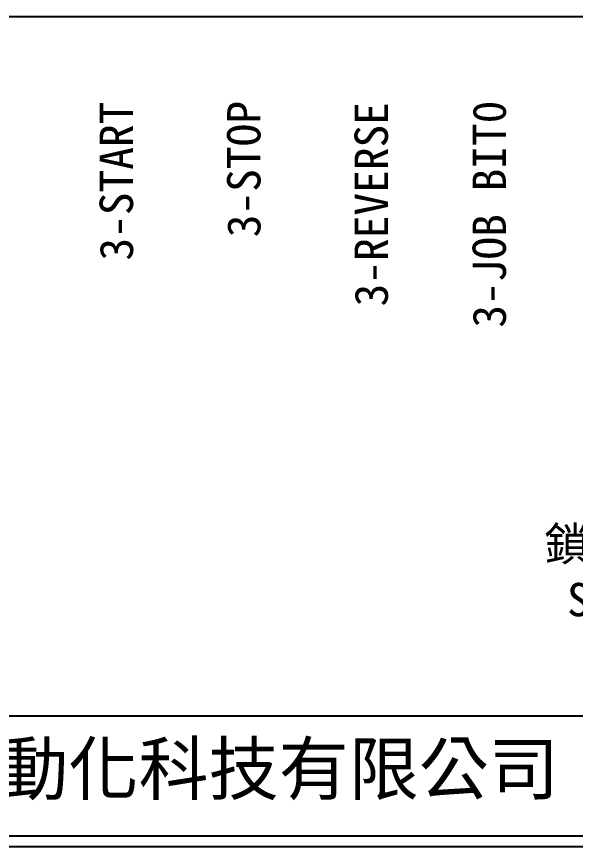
# Model space of a CAD drawing. Extents: x 926 to 1213, y 3 to 207.
# Drawn here: x 991 to 1056.3, y 3 to 100 of the extents above; entities that cross this region are included whole.
import ezdxf

# ---------------------------------------------------------------- set-up
doc = ezdxf.new("R2010")
doc.units = 0
doc.layers.add('圖框層', color=7, linetype='CONTINUOUS')
doc.layers.add('標尺寸層', color=3, linetype='CONTINUOUS')
doc.styles.add('CNS', font='romanc.shx', dxfattribs={"bigfont": 'chineset.shx'})
doc.styles.add('STSL', font='kaiu.ttf')

msp = doc.modelspace()

# ---------------------------------------------------------------- linework, layer by layer
at = {"layer": '圖框層', "color": 7}
for p, q in [((926.992, 18.25), (1211.493, 18.25)), ((926.992, 4.25), (1211.493, 4.25)), ((925.742, 3), (1212.742, 3))]:
    msp.add_line(p, q, dxfattribs=at)
at = {"layer": '標尺寸層', "color": 7}
msp.add_line((930.49, 99.958), (1208.361, 99.958), dxfattribs=at)

# ---------------------------------------------------------------- texts
at = {"layer": '圖框層', "color": 4, "style": 'STSL'}
msp.add_text('泓陞自動化科技有限公司', height=6, dxfattribs=at).set_placement((964.346, 9.076))
at = {"layer": '標尺寸層', "color": 7, "char_height": 3.9, "attachment_point": 5, "rotation": 90, "style": 'CNS'}
for s, insert, width in [('{\\fDFKai-SB|b0|i0|c136|p65;3-START}', (1002.702, 80.731), 19.38709), ('{\\fDFKai-SB|b0|i0|c136|p65;3-STOP}', (1017.591, 82.135), 16.57857), ('{\\fDFKai-SB|b0|i0|c136|p65;3-REVERSE}', (1032.48, 78.03), 24.78862), ('{\\fDFKai-SB|b0|i0|c136|p65;3-JOB BIT0}', (1046.265, 76.876), 27.09725)]:
    msp.add_mtext(s, dxfattribs=dict(at, insert=insert, width=width))
at = {"layer": '標尺寸層', "color": 7, "insert": (1064.608, 35.053), "char_height": 3.9, "width": 46.8521, "attachment_point": 5, "style": 'CNS'}
msp.add_mtext('{\\fDFKai-SB|b0|i0|c136|p65;鎖付伺服3\\PSTANLEY}', dxfattribs=at)

doc.saveas('drawing.dxf')
